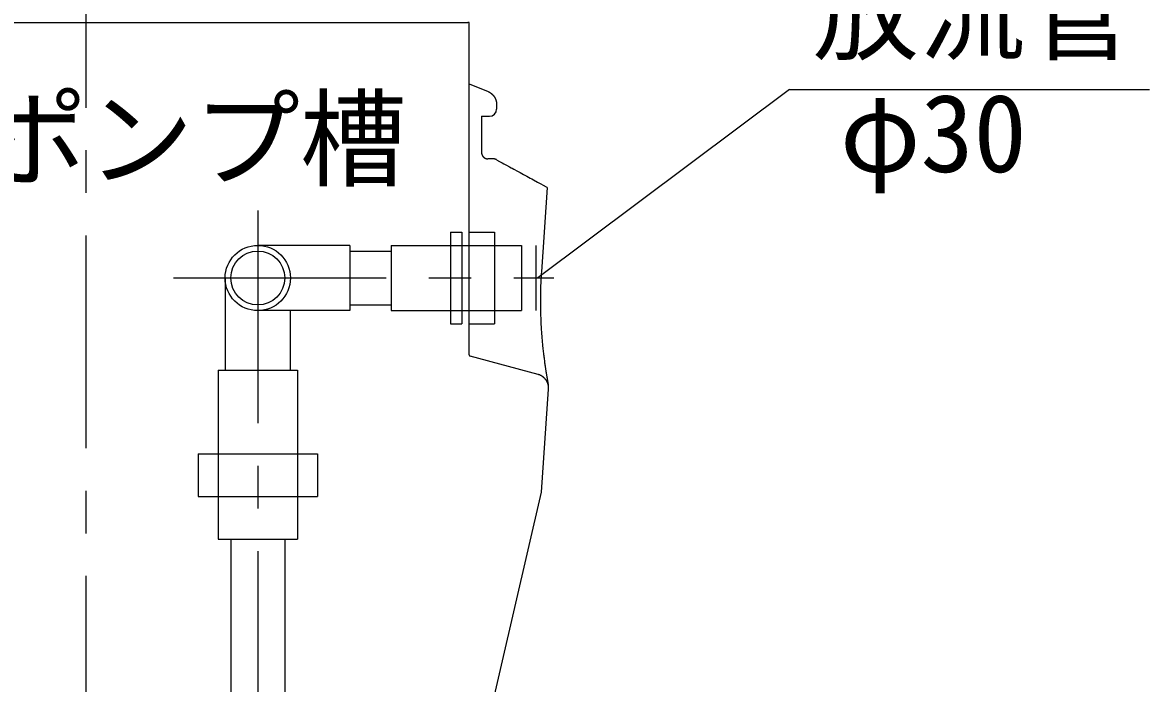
# Model space of a CAD drawing. Units: millimetres, scale not verified. Extents: x -9804 to 7514, y -6320 to 5758.
# Drawn here: x -4434 to -3639, y -1845 to -1379 of the extents above; entities that cross this region are included whole.
import ezdxf
from ezdxf.enums import TextEntityAlignment as Align

# ---------------------------------------------------------------- set-up
doc = ezdxf.new("R2010")
doc.units = ezdxf.units.MM
doc.header["$LTSCALE"] = 30
doc.linetypes.add('CHAIN1', pattern=[8, 5, -1, 1, -1])
doc.layers.add('0-1_KIKI', color=3, linetype='Continuous', lineweight=25)
doc.styles.add('MS Gothic', font='')
doc.styles.get('MS Gothic').set_extended_font_data('MS Gothic')

msp = doc.modelspace()

# ---------------------------------------------------------------- linework, layer by layer
at = {"layer": '0-1_KIKI', "linetype": 'CHAIN1'}
for p, q in [((-4389.19, -1049.23), (-4389.19, -2302.29)), ((-4268.05, -1511.65), (-4268.05, -2171.17)), ((-4327.51, -1559.23), (-4059.36, -1559.23))]:
    msp.add_line(p, q, dxfattribs=at)
at = {"layer": '0-1_KIKI'}
for p, q in [((-4636.05, -1379.23), (-4120.05, -1379.23)), ((-4110.39, -1445.23), (-4104.63, -1445.23)), ((-4102.27, -1475.23), (-4105.9, -1475.23)), ((-4132.05, -1527.03), (-4132.05, -1591.43)), ((-4119.05, -1527.03), (-4101.05, -1527.03)), ((-4101.05, -1527.03), (-4101.05, -1591.43)), ((-4203.05, -1536.23), (-4268.05, -1536.23)), ((-4203.05, -1536.23), (-4203.05, -1582.23)), ((-4203.05, -1540.23), (-4174.05, -1540.23)), ((-4174.05, -1536.23), (-4082.05, -1536.23)), ((-4174.05, -1536.23), (-4174.05, -1582.23)), ((-4119.05, -1613.46), (-4119.05, -1535.73)), ((-4082.05, -1536.23), (-4082.05, -1582.23)), ((-4072.05, -1536.23), (-4072.05, -1582.23)), ((-4291.05, -1559.23), (-4291.05, -1624.23)), ((-4203.05, -1578.23), (-4174.05, -1578.23)), ((-4203.05, -1582.23), (-4268.05, -1582.23)), ((-4245.05, -1624.23), (-4245.05, -1582.23)), ((-4174.05, -1582.23), (-4082.05, -1582.23)), ((-4132.05, -1591.43), (-4124.05, -1591.43)), ((-4119.05, -1591.43), (-4101.05, -1591.43)), ((-4296.05, -1624.23), (-4296.05, -1743.23)), ((-4310.05, -1683.23), (-4310.05, -1713.23)), ((-4310.05, -1713.23), (-4226.05, -1713.23)), ((-4296.05, -1743.23), (-4240.05, -1743.23)), ((-4287.05, -1743.23), (-4287.05, -2059.23)), ((-4249.05, -1743.23), (-4249.05, -2059.23))]:
    msp.add_line(p, q, dxfattribs=at)
at = {"layer": '0-1_KIKI', "color": 4}
for q in [(-4070.55, -1559.23), (-3639.31, -1426.27)]:
    msp.add_line((-3893.23, -1426.27), q, dxfattribs=at)
at = {"layer": '0-1_KIKI'}
for points in [[(-4119.05, -1535.73), (-4119.05, -1379.23), (-4120.05, -1379.23)], [(-4119.05, -1422.37), (-4105.69, -1427.81), (-4105.64, -1427.83), (-4105.58, -1427.85), (-4105.51, -1427.88), (-4105.43, -1427.92), (-4105.35, -1427.95), (-4105.26, -1427.99), (-4105.18, -1428.03), (-4105.09, -1428.07), (-4105, -1428.12), (-4104.91, -1428.16), (-4104.81, -1428.21), (-4104.72, -1428.27), (-4104.62, -1428.32), (-4104.51, -1428.39), (-4104.4, -1428.46), (-4104.28, -1428.54), (-4104.15, -1428.63), (-4104.02, -1428.72), (-4103.88, -1428.82), (-4103.74, -1428.92), (-4103.6, -1429.02), (-4103.46, -1429.13), (-4103.33, -1429.23), (-4103.21, -1429.32), (-4103.1, -1429.41), (-4102.99, -1429.5), (-4102.9, -1429.58), (-4102.81, -1429.66), (-4102.72, -1429.75), (-4102.63, -1429.84), (-4102.53, -1429.94), (-4102.44, -1430.04), (-4102.33, -1430.15), (-4102.23, -1430.28), (-4102.12, -1430.4), (-4102, -1430.54), (-4101.89, -1430.67), (-4101.79, -1430.8)], [(-4101.79, -1430.8), (-4101.68, -1430.93), (-4101.59, -1431.05), (-4101.5, -1431.16), (-4101.42, -1431.27), (-4101.35, -1431.37), (-4101.28, -1431.48), (-4101.21, -1431.58), (-4101.15, -1431.69), (-4101.08, -1431.81), (-4101.01, -1431.93), (-4100.94, -1432.07), (-4100.86, -1432.21), (-4100.78, -1432.36), (-4100.7, -1432.51), (-4100.63, -1432.67), (-4100.56, -1432.82), (-4100.49, -1432.97), (-4100.42, -1433.1), (-4100.36, -1433.23), (-4100.31, -1433.36), (-4100.27, -1433.47), (-4100.22, -1433.59), (-4100.18, -1433.7), (-4100.14, -1433.82), (-4100.11, -1433.95), (-4100.07, -1434.09), (-4100.03, -1434.23), (-4099.99, -1434.39), (-4099.95, -1434.55), (-4099.91, -1434.72), (-4099.87, -1434.89), (-4099.83, -1435.05), (-4099.8, -1435.21), (-4099.77, -1435.36), (-4099.74, -1435.49), (-4099.72, -1435.62), (-4099.7, -1435.74), (-4099.69, -1435.86), (-4099.67, -1435.96)], [(-4099.67, -1435.96), (-4099.66, -1436.06), (-4099.66, -1436.16), (-4099.65, -1436.26), (-4099.64, -1436.36), (-4099.64, -1436.46), (-4099.64, -1436.55), (-4099.64, -1436.64), (-4099.64, -1436.72), (-4099.63, -1436.79), (-4099.63, -1436.86), (-4099.63, -1437.04), (-4099.63, -1440.23)], [(-4110.39, -1445.23), (-4110.39, -1470.23), (-4110.39, -1470.31), (-4110.39, -1470.34), (-4110.39, -1470.38), (-4110.39, -1470.42), (-4110.39, -1470.47), (-4110.39, -1470.53), (-4110.39, -1470.58), (-4110.38, -1470.64), (-4110.38, -1470.7), (-4110.38, -1470.76), (-4110.37, -1470.82), (-4110.36, -1470.88), (-4110.35, -1470.95), (-4110.34, -1471.01), (-4110.33, -1471.09), (-4110.32, -1471.16), (-4110.3, -1471.25), (-4110.28, -1471.34), (-4110.26, -1471.43), (-4110.23, -1471.53), (-4110.21, -1471.63), (-4110.18, -1471.73), (-4110.15, -1471.83), (-4110.13, -1471.92), (-4110.1, -1472.01), (-4110.07, -1472.09), (-4110.05, -1472.16), (-4110.02, -1472.23), (-4110, -1472.3), (-4109.97, -1472.37), (-4109.94, -1472.43), (-4109.9, -1472.5), (-4109.86, -1472.58), (-4109.82, -1472.66), (-4109.78, -1472.74), (-4109.73, -1472.83), (-4109.68, -1472.92), (-4109.63, -1473.01)], [(-4109.63, -1473.01), (-4109.57, -1473.09), (-4109.52, -1473.18), (-4109.48, -1473.25), (-4109.43, -1473.32), (-4109.39, -1473.39), (-4109.34, -1473.45), (-4109.3, -1473.51), (-4109.25, -1473.56), (-4109.2, -1473.62), (-4109.15, -1473.68), (-4109.09, -1473.74), (-4109.03, -1473.81), (-4108.96, -1473.88), (-4108.89, -1473.95), (-4108.82, -1474.02), (-4108.74, -1474.09), (-4108.67, -1474.16), (-4108.6, -1474.22), (-4108.53, -1474.28), (-4108.46, -1474.34), (-4108.4, -1474.39), (-4108.34, -1474.44), (-4108.28, -1474.48), (-4108.22, -1474.52), (-4108.15, -1474.56), (-4108.09, -1474.6), (-4108.01, -1474.64), (-4107.93, -1474.68), (-4107.85, -1474.73), (-4107.76, -1474.77), (-4107.67, -1474.82), (-4107.58, -1474.86), (-4107.49, -1474.9), (-4107.41, -1474.94), (-4107.33, -1474.97), (-4107.25, -1475), (-4107.18, -1475.03), (-4107.12, -1475.05), (-4107.05, -1475.07)], [(-4107.05, -1475.07), (-4106.99, -1475.09), (-4106.93, -1475.11), (-4106.87, -1475.12), (-4106.81, -1475.13), (-4106.74, -1475.15), (-4106.68, -1475.16), (-4106.61, -1475.17), (-4106.54, -1475.18), (-4106.48, -1475.19), (-4106.42, -1475.19), (-4106.36, -1475.2), (-4106.31, -1475.21), (-4106.26, -1475.21), (-4106.23, -1475.22), (-4106.19, -1475.22), (-4106.16, -1475.22), (-4106.14, -1475.22), (-4106.11, -1475.22), (-4106.09, -1475.23), (-4106.07, -1475.23), (-4106.05, -1475.23), (-4106.03, -1475.23), (-4106.01, -1475.23), (-4105.99, -1475.23), (-4105.97, -1475.23), (-4105.96, -1475.23), (-4105.94, -1475.23), (-4105.9, -1475.23)], [(-4102.05, -1475.23), (-4102.07, -1475.23), (-4102.09, -1475.23), (-4102.12, -1475.23), (-4102.14, -1475.23), (-4102.16, -1475.23), (-4102.18, -1475.23), (-4102.19, -1475.23), (-4102.21, -1475.23), (-4102.23, -1475.23), (-4102.27, -1475.23)], [(-4100.81, -1475.43), (-4100.84, -1475.42), (-4100.87, -1475.41), (-4100.9, -1475.4), (-4100.93, -1475.4), (-4100.95, -1475.39), (-4100.98, -1475.38), (-4101.01, -1475.38), (-4101.04, -1475.37), (-4101.07, -1475.36), (-4101.11, -1475.36), (-4101.14, -1475.35), (-4101.18, -1475.34), (-4101.22, -1475.33), (-4101.26, -1475.32), (-4101.29, -1475.32), (-4101.33, -1475.31), (-4101.37, -1475.3), (-4101.4, -1475.3), (-4101.43, -1475.29), (-4101.46, -1475.29), (-4101.48, -1475.28), (-4101.51, -1475.28), (-4101.54, -1475.28), (-4101.57, -1475.27), (-4101.6, -1475.27), (-4101.63, -1475.26), (-4101.67, -1475.26), (-4101.71, -1475.26), (-4101.75, -1475.25), (-4101.78, -1475.25), (-4101.82, -1475.25), (-4101.86, -1475.24), (-4101.89, -1475.24), (-4101.92, -1475.24), (-4101.95, -1475.24), (-4101.98, -1475.23), (-4102, -1475.23), (-4102.03, -1475.23), (-4102.05, -1475.23)], [(-4099.72, -1475.88), (-4099.76, -1475.86), (-4099.77, -1475.85), (-4099.78, -1475.84), (-4099.8, -1475.83), (-4099.82, -1475.82), (-4099.84, -1475.81), (-4099.85, -1475.8), (-4099.87, -1475.79), (-4099.89, -1475.79), (-4099.91, -1475.78), (-4099.93, -1475.77), (-4099.95, -1475.75), (-4099.98, -1475.74), (-4100, -1475.73), (-4100.03, -1475.72), (-4100.06, -1475.71), (-4100.09, -1475.69), (-4100.12, -1475.68), (-4100.16, -1475.66), (-4100.19, -1475.65), (-4100.23, -1475.63), (-4100.26, -1475.62), (-4100.3, -1475.61), (-4100.33, -1475.59), (-4100.36, -1475.58), (-4100.39, -1475.57), (-4100.41, -1475.56), (-4100.44, -1475.55), (-4100.47, -1475.54), (-4100.49, -1475.53), (-4100.52, -1475.52), (-4100.55, -1475.51), (-4100.59, -1475.5), (-4100.62, -1475.49), (-4100.66, -1475.48), (-4100.7, -1475.47), (-4100.73, -1475.45), (-4100.77, -1475.44), (-4100.81, -1475.43)], [(-4099.72, -1475.88), (-4097.64, -1477.01), (-4096.75, -1477.5), (-4095.77, -1478.03), (-4094.58, -1478.68), (-4092.6, -1479.76), (-4090.62, -1480.83), (-4089.42, -1481.49), (-4088.67, -1481.9), (-4087.46, -1482.56), (-4084.97, -1483.92), (-4083.08, -1484.95), (-4081.92, -1485.58), (-4080.77, -1486.2), (-4078.36, -1487.51), (-4075.96, -1488.83), (-4074.8, -1489.45), (-4073.65, -1490.08), (-4070.73, -1491.68), (-4068.44, -1492.92), (-4066.79, -1493.82), (-4064.69, -1494.97), (-4064.12, -1495.27)], [(-4064.04, -1495.42), (-4068.05, -1554.9), (-4068.14, -1556.28), (-4068.18, -1556.85), (-4068.23, -1557.54), (-4068.28, -1558.33), (-4068.33, -1559.2), (-4068.39, -1560.14), (-4068.44, -1561.12), (-4068.5, -1562.14), (-4068.55, -1563.17), (-4068.59, -1564.22), (-4068.63, -1565.28), (-4068.67, -1566.37), (-4068.7, -1567.5), (-4068.72, -1568.69), (-4068.74, -1569.96), (-4068.75, -1571.32), (-4068.76, -1572.77), (-4068.76, -1574.34), (-4068.75, -1575.99), (-4068.74, -1577.7), (-4068.72, -1579.43), (-4068.7, -1581.16), (-4068.67, -1582.84), (-4068.64, -1584.46), (-4068.6, -1585.98), (-4068.57, -1587.37), (-4068.52, -1588.67), (-4068.47, -1589.89), (-4068.42, -1591.07), (-4068.36, -1592.22), (-4068.29, -1593.39), (-4068.21, -1594.6), (-4068.12, -1595.87), (-4068.02, -1597.24), (-4067.91, -1598.67), (-4067.79, -1600.14), (-4067.67, -1601.63), (-4067.54, -1603.1)], [(-4132.05, -1527.03), (-4124.05, -1527.03), (-4124.05, -1591.43)], [(-4067.54, -1603.1), (-4067.42, -1604.54), (-4067.3, -1605.91), (-4067.18, -1607.19), (-4067.07, -1608.36), (-4066.96, -1609.43), (-4066.85, -1610.41), (-4066.75, -1611.33), (-4066.65, -1612.2), (-4066.55, -1613.05), (-4066.44, -1613.87), (-4066.34, -1614.71), (-4066.22, -1615.56), (-4066.11, -1616.43), (-4065.99, -1617.29), (-4065.87, -1618.13), (-4065.76, -1618.95), (-4065.65, -1619.72), (-4065.55, -1620.44), (-4065.46, -1621.08), (-4065.38, -1621.65), (-4065.31, -1622.16), (-4065.24, -1622.6), (-4065.18, -1623.01), (-4065.12, -1623.38), (-4065.07, -1623.75), (-4065.01, -1624.11), (-4064.95, -1624.48), (-4064.89, -1624.87), (-4064.83, -1625.28), (-4064.76, -1625.71), (-4064.69, -1626.13), (-4064.62, -1626.55), (-4064.56, -1626.96), (-4064.5, -1627.35), (-4064.44, -1627.71), (-4064.38, -1628.04), (-4064.33, -1628.34), (-4064.29, -1628.62), (-4064.24, -1628.88)], [(-4064.3, -1631.96), (-4064.42, -1631.74), (-4064.55, -1631.53), (-4064.68, -1631.31), (-4064.82, -1631.11), (-4064.95, -1630.92), (-4065.07, -1630.74), (-4065.19, -1630.57), (-4065.32, -1630.42), (-4065.45, -1630.27), (-4065.59, -1630.12), (-4065.73, -1629.97), (-4065.89, -1629.82), (-4066.07, -1629.67), (-4066.26, -1629.5), (-4066.47, -1629.33), (-4066.68, -1629.16), (-4066.91, -1628.99), (-4067.13, -1628.81), (-4067.36, -1628.65), (-4067.58, -1628.5), (-4067.79, -1628.35), (-4067.99, -1628.23), (-4068.17, -1628.11), (-4068.34, -1628.01), (-4068.51, -1627.92), (-4068.67, -1627.84), (-4068.83, -1627.77), (-4068.98, -1627.71), (-4069.13, -1627.65), (-4069.28, -1627.59), (-4069.43, -1627.54), (-4069.58, -1627.49), (-4069.72, -1627.45), (-4069.85, -1627.41), (-4069.97, -1627.38), (-4070.08, -1627.35), (-4070.37, -1627.27), (-4118.31, -1614.43)], [(-4296.05, -1624.23), (-4240.05, -1624.23), (-4240.05, -1743.23)], [(-4064.24, -1628.88), (-4064.2, -1629.13), (-4064.16, -1629.38), (-4064.11, -1629.63), (-4064.07, -1629.89), (-4064.02, -1630.17), (-4063.97, -1630.46), (-4063.92, -1630.75), (-4063.87, -1631.04), (-4063.82, -1631.33), (-4063.77, -1631.61), (-4063.72, -1631.87), (-4063.68, -1632.11), (-4063.64, -1632.33), (-4063.61, -1632.52), (-4063.57, -1632.7), (-4063.55, -1632.86), (-4063.52, -1633.02), (-4063.49, -1633.16), (-4063.46, -1633.31), (-4063.44, -1633.45), (-4063.41, -1633.6), (-4063.38, -1633.75), (-4063.35, -1633.91), (-4063.33, -1634.06), (-4063.3, -1634.2), (-4063.27, -1634.34), (-4063.25, -1634.46), (-4063.23, -1634.58), (-4063.21, -1634.67), (-4063.2, -1634.76), (-4063.18, -1634.83), (-4063.17, -1634.89), (-4063.16, -1634.93), (-4063.16, -1634.97), (-4063.15, -1635), (-4063.13, -1635.09)], [(-4172.05, -2160.23), (-4068.05, -1710.23), (-4062.99, -1637.63), (-4062.98, -1637.46), (-4062.97, -1637.39), (-4062.97, -1637.31), (-4062.96, -1637.21), (-4062.95, -1637.11), (-4062.95, -1636.99), (-4062.95, -1636.87), (-4062.94, -1636.75), (-4062.94, -1636.63), (-4062.94, -1636.5), (-4062.95, -1636.37), (-4062.96, -1636.24), (-4062.97, -1636.11), (-4062.98, -1635.96), (-4063.01, -1635.81), (-4063.03, -1635.64), (-4063.06, -1635.47), (-4063.1, -1635.27), (-4063.14, -1635.07), (-4063.18, -1634.86), (-4063.23, -1634.65), (-4063.28, -1634.44), (-4063.34, -1634.23), (-4063.39, -1634.03), (-4063.44, -1633.84), (-4063.49, -1633.67), (-4063.55, -1633.51), (-4063.6, -1633.35), (-4063.66, -1633.2), (-4063.72, -1633.05), (-4063.79, -1632.9), (-4063.87, -1632.74), (-4063.96, -1632.56), (-4064.06, -1632.37), (-4064.18, -1632.17), (-4064.3, -1631.96)], [(-4310.05, -1683.23), (-4226.05, -1683.23), (-4226.05, -1713.23)]]:
    msp.add_lwpolyline(points, dxfattribs=at)
for radius in [23, 19]:
    msp.add_circle((-4268.05, -1559.23), radius, dxfattribs=at)
for centre, radius, start, end in [((-4104.63, -1440.23), 5, 270, 0), ((-4118.05, -1613.46), 1, 180, 255)]:
    msp.add_arc(centre, radius, start, end, dxfattribs=at)

# ---------------------------------------------------------------- texts
at = {"layer": '0-1_KIKI', "color": 4, "style": 'MS Gothic'}
for s, p in [('放流管', (-3876.7, -1416.24)), ('放流ポンプ槽', (-4613.35, -1505.13)), ('φ30', (-3857.58, -1501.03))]:
    msp.add_text(s, height=54.99, dxfattribs=at).set_placement(p, align=Align.BOTTOM_LEFT)

doc.saveas('drawing.dxf')
